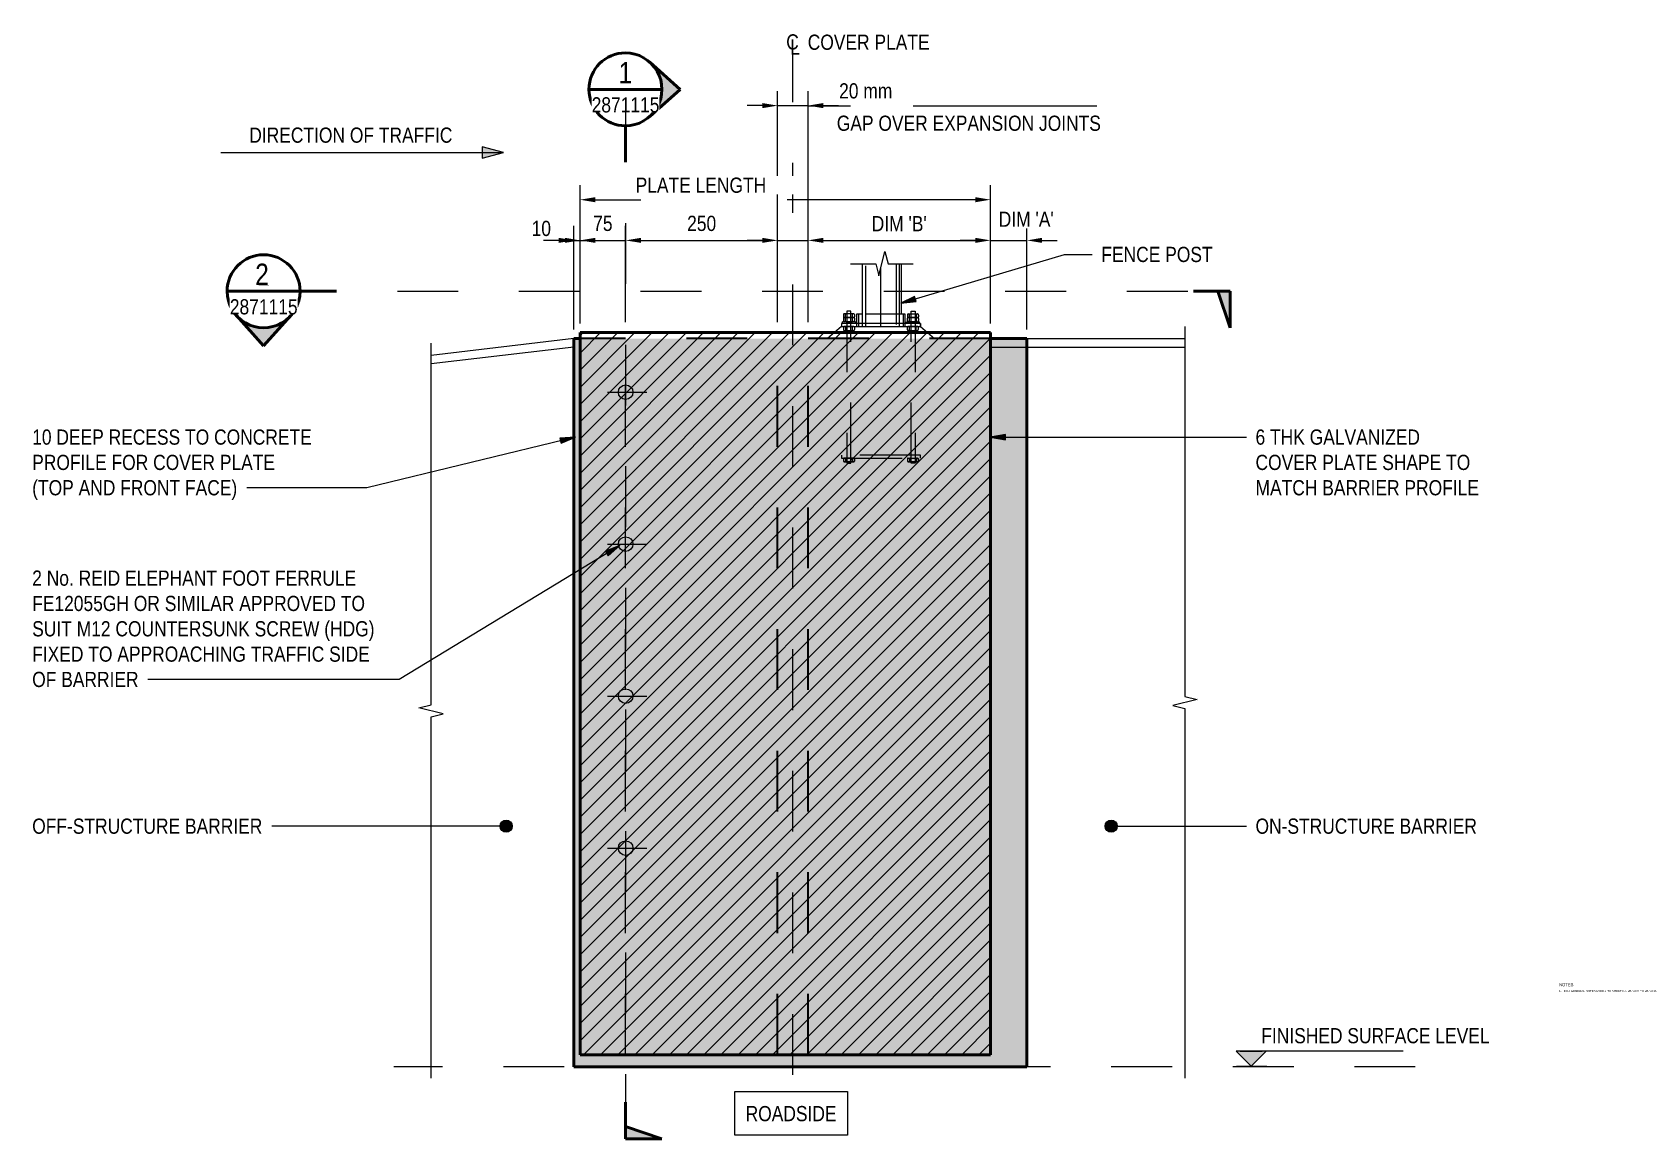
# Model space of a CAD drawing. Header units: metres. Extents: x 1 to 24, y 2 to 1737.
# Drawn here: x 2.883 to 5.531, y 2.415 to 4.235 of the extents above; entities that cross this region are included whole.
import ezdxf

# ---------------------------------------------------------------- set-up
doc = ezdxf.new("R2010")
doc.units = ezdxf.units.M
for name, pattern in [('Dot_Section Line', [0.02, 0, -0.02]), ('JacobsCenter', [0.015, 0.009, -0.0015, 0.003, -0.0015]), ('JacobsDash', [0.0045, 0.003, -0.0015])]:
    doc.linetypes.add(name, pattern=pattern)
doc.layers.get('Defpoints').update_dxf_attribs({"color": 41})
for name, color, linetype, lineweight in [('D-BDGE', 7, 'Continuous', 13), ('D-BDGE-LINE', 7, 'Continuous', 9), ('D-ENHA-ANNO-TEXT', 7, 'Continuous', 9), ('D-ENHA-GEN-LINE', 7, 'Continuous', 9), ('D-ENHA-TEXT', 7, 'Continuous', 9), ('D-ENHA-TEXT-DIMS', 7, 'Continuous', 9)]:
    doc.layers.add(name, color=color, linetype=linetype, lineweight=lineweight)
doc.styles.add('Arial Narrow', font='ARIALN.TTF', dxfattribs={"height": 0.025})
doc.styles.add('Arial Narrow_1', font='ARIALN.TTF', dxfattribs={"height": 0.0025})
doc.styles.add('Arial Narrow_2', font='ARIALN.TTF', dxfattribs={"height": 0.035})
doc.styles.add('Arial Narrow_3', font='ARIALN.TTF', dxfattribs={"height": 0.0035})
doc.styles.add('Arial Narrow_4', font='ARIALN.TTF', dxfattribs={"height": 0.005})
doc.dimstyles.new('Dimension_Standard_O__mm_', dxfattribs={"dimscale": 0.3048, "dimtxt": 0.025586, "dimasz": 0.082021, "dimexe": 0.07874, "dimexo": 0.049213, "dimgap": 0.049213, "dimtad": 1, "dimdec": 0, "dimlfac": 1000, "dimzin": 0, "dimdsep": 46, "dimtxsty": 'Arial Narrow', "dimsah": 1, "dimcen": 0.09, "dimaunit": 1, "dimadec": 4, "dimazin": 0, "dimtfac": 1, "dimtdec": 4, "dimtix": 1, "dimtmove": 2, "dimatfit": 3, "dimfxl": 1, "dimtvp": 1, "dimtfill": 1, "dimtolj": 1, "dimtzin": 0, "dimlwd": 18, "dimlwe": 18, "dimarcsym": 2})
doc.dimstyles.new('Dimension_Standard_O__mm__1', dxfattribs={"dimscale": 0.3048, "dimtxt": 0.025586, "dimasz": 0.082021, "dimexe": 0.07874, "dimexo": 0.049213, "dimgap": 0.049213, "dimtad": 1, "dimdec": 0, "dimlfac": 1000, "dimzin": 0, "dimdsep": 46, "dimtxsty": 'Arial Narrow', "dimsah": 1, "dimcen": 0.09, "dimaunit": 1, "dimadec": 4, "dimazin": 0, "dimtfac": 1, "dimtdec": 4, "dimtix": 1, "dimtmove": 0, "dimatfit": 3, "dimfxl": 1, "dimtvp": 1, "dimtfill": 1, "dimtolj": 1, "dimtzin": 0, "dimlwd": 18, "dimlwe": 18, "dimarcsym": 2})

# ---------------------------------------------------------------- blocks, each defined once
blk = doc.blocks.new('BREAK LINE - INPUT VIEW SCALE_R13 - Std Break-6725330-DRG-2871115 - COVER PLATE ELEVATION - TYPE CP-02')
at = {"layer": 'D-BDGE-LINE'}
for p, q in [((0.5883, 0), (-0.02, 0)), ((0.5933, 0.02), (0.5883, 0)), ((0.6033, -0.02), (0.5933, 0.02)), ((0.6083, 0), (0.6033, -0.02)), ((1.2167, 0), (0.6083, 0))]:
    blk.add_line(p, q, dxfattribs=at)
blk = doc.blocks.new('BREAK LINE - INPUT VIEW SCALE_R13 - Std Break-7160470-DRG-2871115 - COVER PLATE ELEVATION - TYPE CP-02')
at = {"layer": 'D-BDGE-LINE'}
for p, q in [((-0.02, 0), (0.5745, 0)), ((0.5745, 0), (0.5795, -0.02)), ((0.5795, -0.02), (0.5895, 0.02)), ((0.5895, 0.02), (0.5945, 0)), ((0.5945, 0), (1.1891, 0))]:
    blk.add_line(p, q, dxfattribs=at)
blk = doc.blocks.new('BREAK LINE - INPUT VIEW SCALE_R13 - Std Break-7695397-DRG-2871115 - COVER PLATE ELEVATION - TYPE CP-02')
at = {"layer": 'D-BDGE-LINE'}
for p, q in [((-0.02, 0), (0.0217, 0)), ((0.0217, 0), (0.0267, -0.02)), ((0.0267, -0.02), (0.0367, 0.02)), ((0.0367, 0.02), (0.0417, 0)), ((0.0417, 0), (0.0833, 0))]:
    blk.add_line(p, q, dxfattribs=at)
blk = doc.blocks.new('CS_Annot_Centreline Symbol3 - CS_Annot_Centreline Symbol-5905071-DRG-2871115 - COVER PLATE ELEVATION - TYPE CP-02')
at = {"layer": 'D-ENHA-GEN-LINE', "char_height": 0.0025, "attachment_point": 1, "style": 'Arial Narrow_1'}
for s, insert, width in [('C  ', (-0.00109, 0.00476), 0.0044093), ('L', (-0.00041, 0.00392), 0.0019241)]:
    blk.add_mtext(s, dxfattribs=dict(at, insert=insert, width=width))
blk = doc.blocks.new('DIMBLOCK7-DRG-2871115 - COVER PLATE ELEVATION - TYPE CP-02')
at = {"layer": 'D-ENHA-TEXT-DIMS', "color": 0, "lineweight": 18, "transparency": 16777216}
for p, q in [((4.1094, 3.7584), (4.1094, 4.1387)), ((4.1594, 3.7584), (4.1594, 4.1387)), ((4.0844, 4.1147), (4.0594, 4.1147)), ((4.1094, 4.1147), (4.1594, 4.1147)), ((4.1844, 4.1147), (4.2094, 4.1147))]:
    blk.add_line(p, q, dxfattribs=at)
at = {"layer": 'D-ENHA-TEXT-DIMS', "color": 0, "transparency": 16777216}
for points in [[(4.0844, 4.1189), (4.0844, 4.1105), (4.1094, 4.1147)], [(4.1844, 4.1189), (4.1844, 4.1105), (4.1594, 4.1147)]]:
    blk.add_solid(points, dxfattribs=at)
at = {"layer": 'Defpoints', "color": 0, "transparency": 16777216}
for p in [(4.1594, 4.1147), (4.1094, 3.7434), (4.1594, 3.7434)]:
    blk.add_point(p, dxfattribs=at)
at = {"layer": 'D-ENHA-TEXT-DIMS', "color": 0, "lineweight": 18, "transparency": 16777216, "insert": (4.2105, 4.1514), "char_height": 0.025, "width": 0.105267, "attachment_point": 1, "line_spacing_factor": 0.974696, "style": 'Arial Narrow', "bg_fill": 3, "box_fill_scale": 1.1, "bg_fill_color": 256, "bg_fill_true_color": 13158600, "bg_fill_transparency": 0}
blk.add_mtext('\\A1;20 mm\u200e', dxfattribs=at)
blk = doc.blocks.new('DIMBLOCK8-DRG-2871115 - COVER PLATE ELEVATION - TYPE CP-02')
at = {"layer": 'D-ENHA-TEXT-DIMS', "color": 0, "lineweight": 18, "transparency": 16777216}
for p, q in [((3.7494, 3.893), (3.7244, 3.893)), ((3.7744, 3.7464), (3.7744, 3.917)), ((3.7744, 3.893), (3.7844, 3.893)), ((3.7844, 3.7564), (3.7844, 3.917)), ((3.8094, 3.893), (3.8344, 3.893))]:
    blk.add_line(p, q, dxfattribs=at)
at = {"layer": 'D-ENHA-TEXT-DIMS', "color": 0, "transparency": 16777216}
blk.add_solid([(3.8094, 3.8972), (3.8094, 3.8889), (3.7844, 3.893)], dxfattribs=at)
at = {"layer": 'Defpoints', "color": 0, "transparency": 16777216}
for p in [(3.7844, 3.893), (3.7844, 3.7414), (3.7744, 3.7314)]:
    blk.add_point(p, dxfattribs=at)
at = {"layer": 'D-ENHA-TEXT-DIMS', "color": 0, "lineweight": 18, "transparency": 16777216, "insert": (3.7047, 3.9252), "char_height": 0.025, "width": 0.038013, "attachment_point": 1, "line_spacing_factor": 0.974696, "style": 'Arial Narrow', "bg_fill": 3, "box_fill_scale": 1.1, "bg_fill_color": 256, "bg_fill_true_color": 13158600, "bg_fill_transparency": 0}
blk.add_mtext('\\A1;10', dxfattribs=at)
at = {"layer": 'D-ENHA-TEXT-DIMS', "color": 0, "transparency": 16777216}
blk.add_solid([(3.7494, 3.8972), (3.7494, 3.8889), (3.7744, 3.893)], dxfattribs=at)
blk = doc.blocks.new('DIMBLOCK9-DRG-2871115 - COVER PLATE ELEVATION - TYPE CP-02')
at = {"layer": 'D-ENHA-TEXT-DIMS', "color": 0, "lineweight": 18, "transparency": 16777216}
for p, q in [((3.7594, 3.893), (3.7344, 3.893)), ((3.7844, 3.7564), (3.7844, 3.917)), ((3.7844, 3.893), (3.8594, 3.893)), ((3.8594, 3.7583), (3.8594, 3.917)), ((3.8844, 3.893), (3.9094, 3.893))]:
    blk.add_line(p, q, dxfattribs=at)
at = {"layer": 'D-ENHA-TEXT-DIMS', "color": 0, "transparency": 16777216}
for points in [[(3.7594, 3.8972), (3.7594, 3.8889), (3.7844, 3.893)], [(3.8844, 3.8972), (3.8844, 3.8889), (3.8594, 3.893)]]:
    blk.add_solid(points, dxfattribs=at)
at = {"layer": 'Defpoints', "color": 0, "transparency": 16777216}
for p in [(3.8594, 3.893), (3.7844, 3.7414), (3.8594, 3.7433)]:
    blk.add_point(p, dxfattribs=at)
at = {"layer": 'D-ENHA-TEXT-DIMS', "color": 0, "lineweight": 18, "transparency": 16777216, "insert": (3.8219, 3.9208), "char_height": 0.025, "width": 0.038013, "attachment_point": 5, "style": 'Arial Narrow', "bg_fill": 3, "box_fill_scale": 1.1, "bg_fill_color": 256, "bg_fill_true_color": 13158600, "bg_fill_transparency": 0}
blk.add_mtext('\\A1;75', dxfattribs=at)
blk = doc.blocks.new('DIMBLOCK10-DRG-2871115 - COVER PLATE ELEVATION - TYPE CP-02')
at = {"layer": 'D-ENHA-TEXT-DIMS', "color": 0, "lineweight": 18, "transparency": 16777216}
for p, q in [((3.8594, 3.7583), (3.8594, 3.917)), ((3.8844, 3.893), (4.0844, 3.893)), ((4.1094, 3.7584), (4.1094, 3.917))]:
    blk.add_line(p, q, dxfattribs=at)
at = {"layer": 'D-ENHA-TEXT-DIMS', "color": 0, "transparency": 16777216}
for points in [[(3.8844, 3.8972), (3.8844, 3.8889), (3.8594, 3.893)], [(4.0844, 3.8972), (4.0844, 3.8889), (4.1094, 3.893)]]:
    blk.add_solid(points, dxfattribs=at)
at = {"layer": 'Defpoints', "color": 0, "transparency": 16777216}
for p in [(4.1094, 3.893), (3.8594, 3.7433), (4.1094, 3.7434)]:
    blk.add_point(p, dxfattribs=at)
at = {"layer": 'D-ENHA-TEXT-DIMS', "color": 0, "lineweight": 18, "transparency": 16777216, "insert": (3.9844, 3.9208), "char_height": 0.025, "width": 0.05702, "attachment_point": 5, "style": 'Arial Narrow', "bg_fill": 3, "box_fill_scale": 1.1, "bg_fill_color": 256, "bg_fill_true_color": 13158600, "bg_fill_transparency": 0}
blk.add_mtext('\\A1;250', dxfattribs=at)
blk = doc.blocks.new('DIMBLOCK11-DRG-2871115 - COVER PLATE ELEVATION - TYPE CP-02')
at = {"layer": 'D-ENHA-TEXT-DIMS', "color": 0, "lineweight": 18, "transparency": 16777216}
for p, q in [((4.0844, 3.893), (4.0594, 3.893)), ((4.1094, 3.7584), (4.1094, 3.917)), ((4.1094, 3.893), (4.1594, 3.893)), ((4.1594, 3.7584), (4.1594, 3.917)), ((4.1844, 3.893), (4.2094, 3.893))]:
    blk.add_line(p, q, dxfattribs=at)
at = {"layer": 'D-ENHA-TEXT-DIMS', "color": 0, "transparency": 16777216}
for points in [[(4.0844, 3.8972), (4.0844, 3.8889), (4.1094, 3.893)], [(4.1844, 3.8972), (4.1844, 3.8889), (4.1594, 3.893)]]:
    blk.add_solid(points, dxfattribs=at)
at = {"layer": 'Defpoints', "color": 0, "transparency": 16777216}
for p in [(4.1594, 3.893), (4.1094, 3.7434), (4.1594, 3.7434)]:
    blk.add_point(p, dxfattribs=at)
at = {"layer": 'D-ENHA-TEXT-DIMS', "color": 0, "lineweight": 18, "transparency": 16777216, "insert": (4.1344, 3.9229), "char_height": 0.025, "attachment_point": 5, "style": 'Arial Narrow', "bg_fill": 3, "box_fill_scale": 1.1, "bg_fill_color": 256, "bg_fill_true_color": 13158600, "bg_fill_transparency": 0}
blk.add_mtext('\\A1;\u200e', dxfattribs=at)
blk = doc.blocks.new('DIMBLOCK12-DRG-2871115 - COVER PLATE ELEVATION - TYPE CP-02')
at = {"layer": 'D-ENHA-TEXT-DIMS', "color": 0, "lineweight": 18, "transparency": 16777216}
for p, q in [((4.1594, 3.7584), (4.1594, 3.917)), ((4.1844, 3.893), (4.4344, 3.893)), ((4.4594, 3.7564), (4.4594, 3.917))]:
    blk.add_line(p, q, dxfattribs=at)
at = {"layer": 'D-ENHA-TEXT-DIMS', "color": 0, "transparency": 16777216}
for points in [[(4.1844, 3.8972), (4.1844, 3.8889), (4.1594, 3.893)], [(4.4344, 3.8972), (4.4344, 3.8889), (4.4594, 3.893)]]:
    blk.add_solid(points, dxfattribs=at)
at = {"layer": 'Defpoints', "color": 0, "transparency": 16777216}
for p in [(4.4594, 3.893), (4.1594, 3.7434), (4.4594, 3.7414)]:
    blk.add_point(p, dxfattribs=at)
at = {"layer": 'D-ENHA-TEXT-DIMS', "color": 0, "lineweight": 18, "transparency": 16777216, "insert": (4.3094, 3.9205), "char_height": 0.025, "width": 0.109653, "attachment_point": 5, "style": 'Arial Narrow', "bg_fill": 3, "box_fill_scale": 1.1, "bg_fill_color": 256, "bg_fill_true_color": 13158600, "bg_fill_transparency": 0}
blk.add_mtext("\\A1;DIM 'B'", dxfattribs=at)
blk = doc.blocks.new('DIMBLOCK13-DRG-2871115 - COVER PLATE ELEVATION - TYPE CP-02')
at = {"layer": 'D-ENHA-TEXT-DIMS', "color": 0, "lineweight": 18, "transparency": 16777216}
for p, q in [((4.4344, 3.893), (4.4094, 3.893)), ((4.4594, 3.7564), (4.4594, 3.917)), ((4.4594, 3.893), (4.5194, 3.893)), ((4.5194, 3.7464), (4.5194, 3.917)), ((4.5444, 3.893), (4.5694, 3.893))]:
    blk.add_line(p, q, dxfattribs=at)
at = {"layer": 'D-ENHA-TEXT-DIMS', "color": 0, "transparency": 16777216}
for points in [[(4.4344, 3.8972), (4.4344, 3.8889), (4.4594, 3.893)], [(4.5444, 3.8972), (4.5444, 3.8889), (4.5194, 3.893)]]:
    blk.add_solid(points, dxfattribs=at)
at = {"layer": 'Defpoints', "color": 0, "transparency": 16777216}
for p in [(4.5194, 3.893), (4.4594, 3.7414), (4.5194, 3.7314)]:
    blk.add_point(p, dxfattribs=at)
at = {"layer": 'D-ENHA-TEXT-DIMS', "color": 0, "lineweight": 18, "transparency": 16777216, "insert": (4.473, 3.9403), "char_height": 0.025, "width": 0.109653, "attachment_point": 1, "line_spacing_factor": 0.974696, "style": 'Arial Narrow', "bg_fill": 3, "box_fill_scale": 1.1, "bg_fill_color": 256, "bg_fill_true_color": 13158600, "bg_fill_transparency": 0}
blk.add_mtext("\\A1;DIM 'A'", dxfattribs=at)
blk = doc.blocks.new('DIMBLOCK14-DRG-2871115 - COVER PLATE ELEVATION - TYPE CP-02')
at = {"layer": 'D-ENHA-TEXT-DIMS', "color": 0, "lineweight": 18, "transparency": 16777216}
for p, q in [((3.7844, 3.7564), (3.7844, 3.9839)), ((4.4594, 3.7564), (4.4594, 3.9839)), ((3.8094, 3.9599), (3.8846, 3.9599)), ((4.4344, 3.9599), (4.1249, 3.9599))]:
    blk.add_line(p, q, dxfattribs=at)
at = {"layer": 'D-ENHA-TEXT-DIMS', "color": 0, "transparency": 16777216}
for points in [[(3.8094, 3.9641), (3.8094, 3.9557), (3.7844, 3.9599)], [(4.4344, 3.9641), (4.4344, 3.9557), (4.4594, 3.9599)]]:
    blk.add_solid(points, dxfattribs=at)
at = {"layer": 'Defpoints', "color": 0, "transparency": 16777216}
for p in [(4.4594, 3.9599), (3.7844, 3.7414), (4.4594, 3.7414)]:
    blk.add_point(p, dxfattribs=at)
at = {"layer": 'D-ENHA-TEXT-DIMS', "color": 0, "lineweight": 18, "transparency": 16777216, "insert": (3.8758, 3.9963), "char_height": 0.025, "width": 0.257807, "attachment_point": 1, "line_spacing_factor": 0.974696, "style": 'Arial Narrow', "bg_fill": 3, "box_fill_scale": 1.1, "bg_fill_color": 256, "bg_fill_true_color": 13158600, "bg_fill_transparency": 0}
blk.add_mtext('\\A1;PLATE LENGTH', dxfattribs=at)
blk = doc.blocks.new('DIT_Annot_DirectionText_25 - Text Arrow Direction-6231830-DRG-2871115 - COVER PLATE ELEVATION - TYPE CP-02')
at = {"layer": 'D-ENHA-GEN-LINE'}
blk.add_hatch(color=256, dxfattribs=at).paths.add_polyline_path([(0.0215, -0.00094), (0.0215, 0.00094), (0.025, 0)])
for p, q in [((0.025, 0), (0.0215, 0.00094)), ((0.0215, 0.00094), (0.0215, -0.00094)), ((-0.0215, 0), (0.025, 0)), ((0.0215, -0.00094), (0.025, 0))]:
    blk.add_line(p, q, dxfattribs=at)
blk = doc.blocks.new('SYM_ANO_Level - FINISHED LEVEL 2-5691598-DRG-2871115 - COVER PLATE ELEVATION - TYPE CP-02')
at = {"layer": 'D-ENHA-GEN-LINE'}
blk.add_hatch(color=256, dxfattribs=at).paths.add_polyline_path([(0, 0), (0.00247, -0.00247), (-0.00247, -0.00247)])
for p, q in [((0.00241, 0), (-0.00259, 0)), ((-0.025, -0.00247), (0.00241, -0.00247)), ((0, 0), (-0.00247, -0.00247)), ((-0.00247, -0.00247), (0.00247, -0.00247)), ((0.0018, -0.00247), (-0.0018, -0.00247)), ((0.00247, -0.00247), (0, 0))]:
    blk.add_line(p, q, dxfattribs=at)
blk = doc.blocks.new('Drafting View - sectionTail-4870194-DRG-2871115 - COVER PLATE ELEVATION - TYPE CP-02')
at = {"layer": 'D-ENHA-ANNO-TEXT'}
blk.add_hatch(color=256, dxfattribs=at).paths.add_polyline_path([(-0.006, 0.006), (-0.004, 0), (-0.006, 0)])
at = {"layer": 'D-ENHA-ANNO-TEXT', "lineweight": 50}
for p, q in [((-0.006, 0.006), (-0.006, 0)), ((-0.004, 0), (-0.006, 0.006)), ((-0.006, 0), (-0.004, 0)), ((-0.006, 0), (0, 0))]:
    blk.add_line(p, q, dxfattribs=at)
blk = doc.blocks.new('Drafting View - SectionHead-4898858-DRG-2871115 - COVER PLATE ELEVATION - TYPE CP-02')
at = {"layer": 'D-ENHA-ANNO-TEXT'}
h = blk.add_hatch(color=256, dxfattribs=at)
edge = h.paths.add_edge_path()
edge.add_line((-0.002, 0.009), (0.00247, 0.004))
edge.add_arc((-0.002, 0), 0.006, 41.8277, 138.1723)
edge.add_line((-0.00647, 0.004), (-0.002, 0.009))
at = {"layer": 'D-ENHA-ANNO-TEXT', "lineweight": 50}
for p, q in [((-0.002, 0.009), (-0.00647, 0.004)), ((0.00247, 0.004), (-0.002, 0.009)), ((0.004, 0), (0.01, 0))]:
    blk.add_line(p, q, dxfattribs=at)
for start, end in [(360, 180), (180, 360)]:
    blk.add_arc((-0.002, 0), 0.006, start, end, dxfattribs=at)

msp = doc.modelspace()

# ---------------------------------------------------------------- hatches: boundary and pattern name
at = {"layer": 'D-BDGE-LINE', "true_color": 0xc0c0c0}
h = msp.add_hatch(dxfattribs=at)
h.set_pattern_fill('FP_1', color=9, style=0, pattern_type=2)
h.set_pattern_definition([(45, (1.66053, 0), (-0.014142136, 0.014142136), [])])
h.paths.add_polyline_path([(4.4593604, 2.5535882), (4.4593604, 3.7413679), (3.7843604, 3.7413679), (3.7843604, 2.5535882)])
at = {"layer": 'D-BDGE-LINE', "true_color": 0xffffff}
msp.add_hatch(color=7, dxfattribs=at).paths.add_polyline_path([(4.5193604, 2.5335882), (4.5193604, 3.7313679), (3.7743604, 3.7313679), (3.7743604, 2.5335882), (4.4593604, 2.5335882)])
at = {"layer": 'D-ENHA-TEXT'}
for points in [[(4.3119534, 3.7895925), (4.337171, 3.7925091), (4.3346526, 3.8009581)], [(3.7766505, 3.5694697), (3.7513167, 3.5678477), (3.7533993, 3.5592808)], [(4.4591193, 3.5694697), (4.4841193, 3.5650616), (4.4841193, 3.5738779)], [(3.8497272, 3.3910835), (3.8260689, 3.3818793), (3.8306437, 3.3743428)]]:
    msp.add_hatch(color=256, dxfattribs=at).paths.add_polyline_path(points)
h = msp.add_hatch(color=256, dxfattribs=at)
edge = h.paths.add_edge_path()
edge.add_arc((3.6629295, 2.9294697), 0.01, 0, 360)
h = msp.add_hatch(color=256, dxfattribs=at)
edge = h.paths.add_edge_path()
edge.add_arc((4.6580077, 2.9294697), 0.01, 0, 360)

# ---------------------------------------------------------------- linework, layer by layer
at = {"layer": 'D-BDGE', "linetype": 'JacobsCenter', "lineweight": 9}
for p, q in [((4.1343604, 2.5204533), (4.1343604, 4.2354533)), ((3.8593604, 2.5535882), (3.8593604, 3.7433416)), ((3.8293604, 3.6433416), (3.8943604, 3.6433416)), ((3.8293604, 3.3933416), (3.8943604, 3.3933416)), ((3.8293604, 3.1433416), (3.8943604, 3.1433416)), ((3.8293604, 2.8933416), (3.8943604, 2.8933416))]:
    msp.add_line(p, q, dxfattribs=at)
at = {"layer": 'D-BDGE', "lineweight": 9}
for p, q in [((4.1593604, 4.1144929), (4.2292104, 4.1144929)), ((4.3325599, 4.1144929), (4.6343604, 4.1144929)), ((4.2492104, 3.7513679), (4.2492104, 3.8544929)), ((4.3095104, 3.8544929), (4.3095104, 3.7513679)), ((4.3125599, 3.8544929), (4.3125599, 3.7718032)), ((4.3193604, 3.7713679), (4.3093604, 3.7713679)), ((4.3125599, 3.7718032), (4.3095104, 3.7718032)), ((4.3156874, 3.7713679), (4.3156874, 3.7513679)), ((4.3193604, 3.7513679), (4.3193604, 3.7713679)), ((4.322682, 3.7647033), (4.322682, 3.7610922)), ((4.3228682, 3.7710293), (4.3228682, 3.7670421)), ((4.3239046, 3.7720657), (4.3395574, 3.7720657)), ((4.3240001, 3.7660214), (4.3395574, 3.7660214)), ((4.3401738, 3.7660214), (4.3240001, 3.7660214)), ((4.3262946, 3.7589771), (4.3262946, 3.7710657)), ((4.3272946, 3.7720657), (4.3353369, 3.7720657)), ((4.3272946, 3.7660214), (4.3353369, 3.7660214)), ((4.3272946, 3.7660214), (4.3353369, 3.7660214)), ((4.3287824, 3.7763679), (4.3353369, 3.7763679)), ((4.3378247, 3.7589771), (4.3378247, 3.7710657)), ((4.341098, 3.7701557), (4.341098, 3.7670214)), ((4.341098, 3.7647787), (4.341098, 3.7610922)), ((4.3156874, 3.7513679), (4.3193604, 3.7513679)), ((4.3211032, 3.7589771), (4.3389237, 3.7589771)), ((4.3211032, 3.7563679), (4.3211032, 3.7589771)), ((4.3364814, 3.7589771), (4.3262946, 3.7589771)), ((4.3262946, 3.7589771), (4.3426221, 3.7589771)), ((4.3426221, 3.7563679), (4.3426221, 3.7589771)), ((4.3443604, 3.7513679), (4.3443604, 3.7563679)), ((4.3443604, 3.7563679), (4.3443604, 3.7513679)), ((4.2143604, 3.5399269), (4.2143604, 3.5349269)), ((4.2176228, 3.533017), (4.2176228, 3.5298826)), ((4.2185471, 3.5288826), (4.2347207, 3.5288826)), ((4.2348162, 3.5349269), (4.2191634, 3.5349269)), ((4.2347207, 3.5288826), (4.2191634, 3.5288826)), ((4.2208962, 3.5339269), (4.2208962, 3.529867)), ((4.2314262, 3.5349269), (4.223384, 3.5349269)), ((4.2314262, 3.5288826), (4.223384, 3.5288826)), ((4.2314262, 3.5288826), (4.223384, 3.5288826)), ((4.2314262, 3.528867), (4.223384, 3.528867)), ((4.223384, 3.5263679), (4.2299384, 3.5263679)), ((4.2324262, 3.5339269), (4.2324262, 3.529867)), ((4.2358526, 3.5338905), (4.2358526, 3.5299034)), ((4.3228682, 3.5338905), (4.3228682, 3.5299034)), ((4.3239046, 3.5349269), (4.3395574, 3.5349269)), ((4.3240001, 3.5288826), (4.3395574, 3.5288826)), ((4.3401738, 3.5288826), (4.3240001, 3.5288826)), ((4.3262946, 3.5339269), (4.3262946, 3.529867)), ((4.3272946, 3.5349269), (4.3353369, 3.5349269)), ((4.3272946, 3.5288826), (4.3353369, 3.5288826)), ((4.3272946, 3.5288826), (4.3353369, 3.5288826)), ((4.3272946, 3.528867), (4.3353369, 3.528867)), ((4.3353369, 3.5263679), (4.3287824, 3.5263679)), ((4.3378247, 3.5339269), (4.3378247, 3.529867)), ((4.341098, 3.533017), (4.341098, 3.5298826)), ((4.3443604, 3.5349269), (4.3443604, 3.5399269))]:
    msp.add_line(p, q, dxfattribs=at)
at = {"layer": 'D-BDGE', "linetype": 'JacobsDash', "lineweight": 9}
for p, q in [((4.2542104, 3.7513679), (4.2542104, 3.8544929)), ((4.3045104, 3.8544929), (4.3045104, 3.7513679)), ((4.223384, 3.7763679), (4.223384, 3.5263679)), ((4.2299384, 3.5263679), (4.2299384, 3.7763679)), ((4.3287824, 3.5263679), (4.3287824, 3.7763679)), ((4.3353369, 3.7763679), (4.3353369, 3.5263679)), ((4.3443604, 3.5399269), (4.2143604, 3.5399269)), ((4.2143604, 3.5349269), (4.3443604, 3.5349269))]:
    msp.add_line(p, q, dxfattribs=at)
at = {"layer": 'D-BDGE', "color": 7, "lineweight": 9, "true_color": 0xffffff}
msp.add_line((4.2793604, 3.7513679), (4.2793604, 3.8483941), dxfattribs=at)
at = {"layer": 'D-BDGE'}
for p, q in [((4.2176228, 3.7701557), (4.2176228, 3.7670214)), ((4.2176228, 3.7670214), (4.2176228, 3.7610922)), ((4.2185471, 3.7660214), (4.2349955, 3.7660214)), ((4.2348162, 3.7720657), (4.2191634, 3.7720657)), ((4.2348162, 3.7660214), (4.2191634, 3.7660214)), ((4.2208962, 3.7589771), (4.2208962, 3.7710657)), ((4.2299384, 3.7763679), (4.223384, 3.7763679)), ((4.2314262, 3.7720657), (4.223384, 3.7720657)), ((4.2314262, 3.7660214), (4.223384, 3.7660214)), ((4.2314262, 3.7660214), (4.223384, 3.7660214)), ((4.2324262, 3.7589771), (4.2324262, 3.7710657)), ((4.2358526, 3.7710293), (4.2358526, 3.7670421)), ((4.2360388, 3.7647879), (4.2360388, 3.7610922)), ((4.2393113, 3.7713679), (4.2393113, 3.7513679)), ((4.2492104, 3.7713679), (4.2393113, 3.7713679)), ((4.2429843, 3.7513679), (4.2429843, 3.7713679)), ((4.3093604, 3.7713679), (4.2542104, 3.7713679)), ((4.2143604, 3.7513679), (4.1913531, 3.7313679)), ((4.3443604, 3.7563679), (4.2143604, 3.7563679)), ((4.2143604, 3.7563679), (4.2143604, 3.7513679)), ((4.2143604, 3.7513679), (4.3443604, 3.7513679)), ((4.2324262, 3.7589771), (4.2160987, 3.7589771)), ((4.2160987, 3.7563679), (4.2160987, 3.7589771)), ((4.2176913, 3.7492279), (4.2176913, 3.7462407)), ((4.2185471, 3.7513679), (4.2348162, 3.7513679)), ((4.2348162, 3.7513679), (4.2191634, 3.7513679)), ((4.2376177, 3.7589771), (4.2197972, 3.7589771)), ((4.2336625, 3.7443236), (4.2197972, 3.7443236)), ((4.2208962, 3.7503679), (4.2208962, 3.7453236)), ((4.2218962, 3.7443236), (4.2314262, 3.7443236)), ((4.2222394, 3.7589771), (4.2324262, 3.7589771)), ((4.2314262, 3.7513679), (4.223384, 3.7513679)), ((4.2314262, 3.7513679), (4.223384, 3.7513679)), ((4.2314262, 3.7443236), (4.223384, 3.7443236)), ((4.2314262, 3.7443236), (4.223384, 3.7443236)), ((4.2324262, 3.744945), (4.2324262, 3.7503679)), ((4.2357777, 3.7507185), (4.2357777, 3.7464388)), ((4.2376177, 3.7563679), (4.2376177, 3.7589771)), ((4.2393113, 3.7513679), (4.2429843, 3.7513679)), ((4.3226913, 3.7492279), (4.3226913, 3.7462407)), ((4.3235471, 3.7513679), (4.3398162, 3.7513679)), ((4.3398162, 3.7513679), (4.3241634, 3.7513679)), ((4.3386625, 3.7443236), (4.3247972, 3.7443236)), ((4.3258962, 3.7503679), (4.3258962, 3.7453236)), ((4.3268962, 3.7443236), (4.3364262, 3.7443236)), ((4.3364262, 3.7513679), (4.328384, 3.7513679)), ((4.3364262, 3.7513679), (4.328384, 3.7513679)), ((4.3364262, 3.7443236), (4.328384, 3.7443236)), ((4.3364262, 3.7443236), (4.328384, 3.7443236)), ((4.3374262, 3.744945), (4.3374262, 3.7503679)), ((4.3407777, 3.7507185), (4.3407777, 3.7464388)), ((4.3443604, 3.7513679), (4.3673678, 3.7313679))]:
    msp.add_line(p, q, dxfattribs=at)
at = {"layer": 'D-BDGE', "lineweight": 50}
for p, q in [((4.4593604, 3.7413679), (3.7843604, 3.7413679)), ((3.7843604, 3.7413679), (3.7843604, 2.5535882)), ((4.4593604, 2.5535882), (4.4593604, 3.7413679)), ((3.7743604, 3.7313679), (3.7743604, 2.5335882)), ((3.7743604, 3.7313679), (3.7843604, 3.7313679)), ((4.5193604, 3.7313679), (4.4593604, 3.7313679)), ((4.5193604, 2.5335882), (4.5193604, 3.7313679)), ((3.7843604, 2.5535882), (4.4593604, 2.5535882)), ((3.7743604, 2.5335882), (4.5193604, 2.5335882))]:
    msp.add_line(p, q, dxfattribs=at)
at = {"layer": 'D-BDGE', "linetype": 'JacobsDash', "lineweight": 35}
for p, q in [((4.1093604, 2.5535882), (4.1093604, 3.7433679)), ((4.1593604, 2.5535882), (4.1593604, 3.7433679)), ((4.4593604, 3.7313679), (3.7743604, 3.7313679))]:
    msp.add_line(p, q, dxfattribs=at)
at = {"layer": 'D-BDGE', "lineweight": 18}
for p, q in [((3.7743604, 3.7313679), (3.5393604, 3.7037778)), ((3.7743604, 3.7173763), (3.5393604, 3.6897862)), ((4.4593604, 3.7313679), (4.7793604, 3.7313679)), ((4.4593604, 3.7174718), (4.7793604, 3.7174718))]:
    msp.add_line(p, q, dxfattribs=at)
at = {"layer": 'D-BDGE', "color": 8, "linetype": 'JacobsDash', "lineweight": 18, "true_color": 0x808080}
msp.add_line((5.1582214, 2.5335882), (3.4779124, 2.5335882), dxfattribs=at)
at = {"layer": 'D-BDGE', "lineweight": 9}
for centre in [(3.8593604, 3.6433416), (3.8593604, 3.3933416), (3.8593604, 3.1433416), (3.8593604, 2.8933416)]:
    msp.add_circle(centre, 0.012, dxfattribs=at)
at = {"layer": 'D-BDGE'}
for centre, radius, start, end in [((4.2191634, 3.7704893), 0.0015763, 90, 192.219368), ((4.2191634, 3.764445), 0.0015763, 90, 192.219368), ((4.2186606, 3.7670515), 0.0010364, 180, 263.7106054), ((4.2197972, 3.7610922), 0.0021151, 180, 270), ((4.2218962, 3.7710657), 0.001, 90, 180), ((4.2218962, 3.7650214), 0.001, 90, 180), ((4.2218962, 3.7650214), 0.001, 90, 180), ((4.2314262, 3.7710657), 0.001, 0, 90), ((4.2314262, 3.7650214), 0.001, 0, 90), ((4.2314262, 3.7650214), 0.001, 0, 90), ((4.2339237, 3.7610922), 0.0021151, 270, 0), ((4.2348162, 3.7710293), 0.0010364, 0, 90), ((4.2348162, 3.764985), 0.0010364, 0, 90), ((4.2348162, 3.7670421), 0.0010364, 279.9611184, 0), ((4.2191634, 3.7497916), 0.0015763, 90, 200.952296), ((4.2197972, 3.7464388), 0.0021151, 185.3723012, 270), ((4.2218962, 3.7503679), 0.001, 90, 180), ((4.2218962, 3.7503679), 0.001, 90, 180), ((4.2218962, 3.7453236), 0.001, 180, 270), ((4.2218962, 3.7453236), 0.001, 180, 270), ((4.2314262, 3.7503679), 0.001, 0, 90), ((4.2314262, 3.7503679), 0.001, 0, 90), ((4.2314262, 3.7453236), 0.001, 270, 0), ((4.2314262, 3.7453236), 0.001, 270, 0), ((4.2336625, 3.7464388), 0.0021151, 270, 0), ((4.2348162, 3.7503315), 0.0010364, 0, 90), ((4.3241634, 3.7497916), 0.0015763, 90, 200.952296), ((4.3247972, 3.7464388), 0.0021151, 185.3723012, 270), ((4.3268962, 3.7503679), 0.001, 90, 180), ((4.3268962, 3.7503679), 0.001, 90, 180), ((4.3268962, 3.7453236), 0.001, 180, 270), ((4.3268962, 3.7453236), 0.001, 180, 270), ((4.3364262, 3.7503679), 0.001, 0, 90), ((4.3364262, 3.7503679), 0.001, 0, 90), ((4.3364262, 3.7453236), 0.001, 270, 0), ((4.3364262, 3.7453236), 0.001, 270, 0), ((4.3386625, 3.7464388), 0.0021151, 270, 0), ((4.3398162, 3.7503315), 0.0010364, 0, 90)]:
    msp.add_arc(centre, radius, start, end, dxfattribs=at)
at = {"layer": 'D-BDGE', "lineweight": 9}
for centre, radius, start, end in [((4.3240001, 3.7647033), 0.0013181, 90, 180), ((4.3247972, 3.7610922), 0.0021151, 180, 270), ((4.3239046, 3.7710293), 0.0010364, 90, 180), ((4.3239046, 3.7670421), 0.0010364, 180, 265.3671336), ((4.3272946, 3.7710657), 0.001, 90, 180), ((4.3272946, 3.7650214), 0.001, 90, 180), ((4.3272946, 3.7650214), 0.001, 90, 180), ((4.3368247, 3.7710657), 0.001, 0, 90), ((4.3368247, 3.7650214), 0.001, 0, 90), ((4.3368247, 3.7650214), 0.001, 0, 90), ((4.3389237, 3.7610922), 0.0021151, 270, 360), ((4.3395574, 3.7704893), 0.0015763, 347.7806321, 90), ((4.3395574, 3.764445), 0.0015763, 347.7806321, 90), ((4.3400602, 3.7670515), 0.0010364, 276.2893946, 360), ((4.2191634, 3.5333506), 0.0015763, 90, 192.2193679), ((4.2186606, 3.5299128), 0.0010364, 180, 263.7106054), ((4.2218962, 3.5339269), 0.001, 90, 180), ((4.2218962, 3.529867), 0.001, 180, 280.1412558), ((4.2314262, 3.5339269), 0.001, 0, 90), ((4.2314262, 3.529867), 0.001, 270, 0), ((4.2348162, 3.5338905), 0.0010364, 360, 90), ((4.2348162, 3.5299034), 0.0010364, 274.6328664, 360), ((4.3239046, 3.5338905), 0.0010364, 90, 180), ((4.3239046, 3.5299034), 0.0010364, 180, 265.3671336), ((4.3272946, 3.5339269), 0.001, 90, 180), ((4.3272946, 3.529867), 0.001, 180, 270), ((4.3368247, 3.5339269), 0.001, 0, 90), ((4.3368247, 3.529867), 0.001, 270, 0), ((4.3395574, 3.5333506), 0.0015763, 347.7806321, 90), ((4.3400602, 3.5299128), 0.0010364, 276.2893946, 360)]:
    msp.add_arc(centre, radius, start, end, dxfattribs=at)
at = {"layer": 'D-ENHA-ANNO-TEXT', "lineweight": 50}
for p, q in [((3.7990094, 4.1414581), (3.9190094, 4.1414581)), ((3.2038693, 3.8092896), (3.3238693, 3.8092896))]:
    msp.add_line(p, q, dxfattribs=at)
at = {"layer": 'D-ENHA-TEXT'}
for p, q in [((3.7766505, 3.5694697), (3.4338116, 3.486126)), ((3.7766505, 3.5694697), (3.7513167, 3.5678477)), ((3.7513167, 3.5678477), (3.7533993, 3.5592808)), ((3.7533993, 3.5592808), (3.7766505, 3.5694697)), ((4.4841193, 3.5738779), (4.4591193, 3.5694697)), ((4.4591193, 3.5694697), (4.4841193, 3.5650616)), ((4.4591193, 3.5694697), (4.8804004, 3.5694697)), ((4.4841193, 3.5650616), (4.4841193, 3.5738779)), ((3.4338116, 3.486126), (3.2362464, 3.486126)), ((3.8497272, 3.3910835), (3.4868281, 3.1707992)), ((3.8497272, 3.3910835), (3.8260689, 3.3818793)), ((3.8306437, 3.3743428), (3.8497272, 3.3910835)), ((3.8260689, 3.3818793), (3.8306437, 3.3743428)), ((3.4868281, 3.1707992), (3.0735277, 3.1707992)), ((3.3287433, 2.9294697), (3.2772568, 2.9294697)), ((3.6629295, 2.9294697), (3.3287433, 2.9294697)), ((4.6580077, 2.9294697), (4.8804004, 2.9294697))]:
    msp.add_line(p, q, dxfattribs=at)
at = {"layer": 'D-ENHA-TEXT', "lineweight": 18, "flags": 128}
msp.add_lwpolyline([(4.039064, 2.4928666), (4.2244078, 2.4928666), (4.2244078, 2.4211666), (4.039064, 2.4211666)], close=True, dxfattribs=at)
at = {"layer": 'D-ENHA-TEXT'}
for centre in [(3.6629295, 2.9294697), (4.6580077, 2.9294697)]:
    msp.add_circle(centre, 0.01, dxfattribs=at)

# ---------------------------------------------------------------- block references
at = {"layer": 'D-BDGE-LINE'}
msp.add_blockref('BREAK LINE - INPUT VIEW SCALE_R13 - Std Break-7695397-DRG-2871115 - COVER PLATE ELEVATION - TYPE CP-02', (4.2492104, 3.8544929), dxfattribs=at)
for name, p, rotation in [('BREAK LINE - INPUT VIEW SCALE_R13 - Std Break-6725330-DRG-2871115 - COVER PLATE ELEVATION - TYPE CP-02', (4.7793604, 2.5346898), 89.99999999999993), ('BREAK LINE - INPUT VIEW SCALE_R13 - Std Break-7160470-DRG-2871115 - COVER PLATE ELEVATION - TYPE CP-02', (3.5393604, 2.5346898), 89.99999999999986)]:
    msp.add_blockref(name, p, dxfattribs=dict(at, rotation=rotation))
at = {"layer": 'D-ENHA-ANNO-TEXT', "lineweight": 50, "xscale": 9.999999999999996, "yscale": 9.999999999999996, "zscale": 9.999999999999996}
for name, p, rotation in [('Drafting View - SectionHead-4898858-DRG-2871115 - COVER PLATE ELEVATION - TYPE CP-02', (3.8590094, 4.1214581), 269.9999999999995), ('Drafting View - sectionTail-4870194-DRG-2871115 - COVER PLATE ELEVATION - TYPE CP-02', (4.7934863, 3.8092896), 180)]:
    msp.add_blockref(name, p, dxfattribs=dict(at, rotation=rotation))
at = {"layer": 'D-ENHA-ANNO-TEXT', "lineweight": 50, "extrusion": (0, 0, -1), "xscale": 9.999999999999996, "yscale": 9.999999999999996, "zscale": 9.999999999999996}
for name, p, rotation in [('Drafting View - SectionHead-4898858-DRG-2871115 - COVER PLATE ELEVATION - TYPE CP-02', (-3.2838693, 3.8092896), 180), ('Drafting View - sectionTail-4870194-DRG-2871115 - COVER PLATE ELEVATION - TYPE CP-02', (-3.8590094, 2.4751937), 90.00000000000064)]:
    msp.add_blockref(name, p, dxfattribs=dict(at, rotation=rotation))
at = {"layer": 'D-ENHA-GEN-LINE', "xscale": 10, "yscale": 10, "zscale": 10}
for name, p in [('CS_Annot_Centreline Symbol3 - CS_Annot_Centreline Symbol-5905071-DRG-2871115 - COVER PLATE ELEVATION - TYPE CP-02', (4.1343604, 4.1843859)), ('DIT_Annot_DirectionText_25 - Text Arrow Direction-6231830-DRG-2871115 - COVER PLATE ELEVATION - TYPE CP-02', (3.408577, 4.0376832))]:
    msp.add_blockref(name, p, dxfattribs=at)
at = {"layer": 'D-ENHA-GEN-LINE', "xscale": 10, "yscale": 10, "zscale": 10, "rotation": 180}
msp.add_blockref('SYM_ANO_Level - FINISHED LEVEL 2-5691598-DRG-2871115 - COVER PLATE ELEVATION - TYPE CP-02', (4.8883214, 2.5346898), dxfattribs=at)

# ---------------------------------------------------------------- texts
at = {"layer": 'D-ENHA-GEN-LINE', "insert": (4.1588622, 4.2314501), "char_height": 0.025, "attachment_point": 1, "style": 'Arial Narrow', "bg_fill": 3, "box_fill_scale": 1, "bg_fill_color": 256, "bg_fill_true_color": 13158600, "bg_fill_transparency": 0}
msp.add_mtext('COVER PLATE', dxfattribs=at)
at = {"layer": 'D-ENHA-TEXT', "attachment_point": 1, "bg_fill": 3, "box_fill_scale": 1, "bg_fill_color": 256, "bg_fill_true_color": 13158600, "bg_fill_transparency": 0}
for s, insert, char_height, style in [('FENCE POST', (4.6418611, 3.8823956), 0.025, 'Arial Narrow'), ('10 DEEP RECESS TO CONCRETE ', (2.8832412, 3.5819697), 0.025, 'Arial Narrow'), ('6 THK GALVANIZED ', (4.8954004, 3.5819697), 0.025, 'Arial Narrow'), ('PROFILE FOR COVER PLATE ', (2.8832412, 3.5402979), 0.025, 'Arial Narrow'), ('COVER PLATE SHAPE TO ', (4.8954004, 3.5402979), 0.025, 'Arial Narrow'), ('(TOP AND FRONT FACE)', (2.8832412, 3.498626), 0.025, 'Arial Narrow'), ('MATCH BARRIER PROFILE', (4.8954004, 3.498626), 0.025, 'Arial Narrow'), ('2 No. REID ELEPHANT FOOT FERRULE ', (2.8832412, 3.3499867), 0.025, 'Arial Narrow'), ('FE12055GH OR SIMILAR APPROVED TO ', (2.8832412, 3.3083148), 0.025, 'Arial Narrow'), ('SUIT M12 COUNTERSUNK SCREW (HDG)', (2.8832412, 3.266643), 0.025, 'Arial Narrow'), ('OF BARRIER', (2.8832412, 3.1832992), 0.025, 'Arial Narrow'), ('OFF-STRUCTURE BARRIER', (2.8832412, 2.9419697), 0.025, 'Arial Narrow'), ('ON-STRUCTURE BARRIER', (4.8954004, 2.9419697), 0.025, 'Arial Narrow'), ('1.', (5.3946616, 2.6600804), 0.0035, 'Arial Narrow_3')]:
    msp.add_mtext(s, dxfattribs=dict(at, insert=insert, char_height=char_height, style=style))

# ---------------------------------------------------------------- next in the draw order: texts
at = {"layer": 'D-ENHA-ANNO-TEXT', "insert": (3.8477552, 4.1864276), "char_height": 0.035, "attachment_point": 1, "style": 'Arial Narrow_2', "bg_fill": 3, "box_fill_scale": 1, "bg_fill_color": 256, "bg_fill_transparency": 0}
msp.add_mtext('1', dxfattribs=at)
at = {"layer": 'D-ENHA-GEN-LINE', "insert": (3.2403164, 4.0786204), "char_height": 0.025, "attachment_point": 1, "style": 'Arial Narrow', "bg_fill": 3, "box_fill_scale": 1, "bg_fill_color": 256, "bg_fill_true_color": 13158600, "bg_fill_transparency": 0}
msp.add_mtext('DIRECTION OF TRAFFIC', dxfattribs=at)
at = {"layer": 'D-ENHA-GEN-LINE', "lineweight": 13, "insert": (4.9048916, 2.5973032), "char_height": 0.025, "attachment_point": 1, "style": 'Arial Narrow', "bg_fill": 3, "box_fill_scale": 1, "bg_fill_color": 256, "bg_fill_true_color": 13158600, "bg_fill_transparency": 0}
msp.add_mtext('FINISHED SURFACE LEVEL', dxfattribs=at)
at = {"layer": 'D-ENHA-TEXT', "attachment_point": 1, "bg_fill": 3, "box_fill_scale": 1, "bg_fill_color": 256, "bg_fill_true_color": 13158600, "bg_fill_transparency": 0}
for s, insert, char_height, style in [('FIXED TO APPROACHING TRAFFIC SIDE ', (2.8832412, 3.2249711), 0.025, 'Arial Narrow'), ('FOR GENERAL NOTES REFER TO SHEET No. 2871005 TO 2871008.', (5.4026652, 2.6600804), 0.0035, 'Arial Narrow_3')]:
    msp.add_mtext(s, dxfattribs=dict(at, insert=insert, char_height=char_height, style=style))
at = {"layer": 'D-ENHA-TEXT', "lineweight": 18, "insert": (4.0567098, 2.4691322), "char_height": 0.025, "attachment_point": 1, "style": 'Arial Narrow', "bg_fill": 3, "box_fill_scale": 1, "bg_fill_color": 256, "bg_fill_true_color": 13158600, "bg_fill_transparency": 0}
msp.add_mtext('ROADSIDE', dxfattribs=at)

# ---------------------------------------------------------------- next in the draw order: dimensions: what is measured, and where the dimension line sits
at = {"layer": 'D-ENHA-TEXT-DIMS', "lineweight": 18}
dim = msp.add_linear_dim(base=(4.1593604, 4.1147006), p1=(4.1093604, 3.7433679), p2=(4.1593604, 3.7433679), text='20 mm\u200e', dimstyle='Dimension_Standard_O__mm_', override={"dimpost": '<>', "dimfxl": 0.05}, dxfattribs=at)
dim.commit()
dim.dimension.update_dxf_attribs({"geometry": 'DIMBLOCK7-DRG-2871115 - COVER PLATE ELEVATION - TYPE CP-02', "text_midpoint": (4.2631614, 4.1346878), "dimtype": 160})
dim = msp.add_linear_dim(base=(3.7843604, 3.8930389), p1=(3.7743604, 3.7313679), p2=(3.7843604, 3.7413679), dimstyle='Dimension_Standard_O__mm_', override={"dimpost": '<>', "dimfxl": 0.014142}, dxfattribs=at)
dim.commit()
dim.dimension.update_dxf_attribs({"geometry": 'DIMBLOCK8-DRG-2871115 - COVER PLATE ELEVATION - TYPE CP-02', "text_midpoint": (3.7236677, 3.9085113), "dimtype": 160})

# ---------------------------------------------------------------- next in the draw order: texts
at = {"layer": 'D-ENHA-TEXT', "attachment_point": 1, "bg_fill": 3, "box_fill_scale": 1, "bg_fill_color": 256, "bg_fill_true_color": 13158600, "bg_fill_transparency": 0}
for s, insert, char_height, style in [('GAP OVER EXPANSION JOINTS', (4.2066587, 4.0981991), 0.025, 'Arial Narrow'), ('NOTES', (5.3946616, 2.6712041), 0.005, 'Arial Narrow_4')]:
    msp.add_mtext(s, dxfattribs=dict(at, insert=insert, char_height=char_height, style=style))

# ---------------------------------------------------------------- next in the draw order: dimensions: what is measured, and where the dimension line sits
at = {"layer": 'D-ENHA-TEXT-DIMS', "lineweight": 18}
dim = msp.add_linear_dim(base=(3.8593604, 3.8930389), p1=(3.7843604, 3.7413679), p2=(3.8593604, 3.7433416), dimstyle='Dimension_Standard_O__mm__1', override={"dimpost": '<>', "dimfxl": 0.075026}, dxfattribs=at)
dim.commit()
dim.dimension.update_dxf_attribs({"geometry": 'DIMBLOCK9-DRG-2871115 - COVER PLATE ELEVATION - TYPE CP-02', "text_midpoint": (3.8218604, 3.9207521)})

# ---------------------------------------------------------------- next in the draw order: dimensions: what is measured, and where the dimension line sits
dim = msp.add_linear_dim(base=(4.1093604, 3.8930389), p1=(3.8593604, 3.7433416), p2=(4.1093604, 3.7433679), dimstyle='Dimension_Standard_O__mm__1', override={"dimpost": '<>', "dimfxl": 0.25}, dxfattribs=at)
dim.commit()
dim.dimension.update_dxf_attribs({"geometry": 'DIMBLOCK10-DRG-2871115 - COVER PLATE ELEVATION - TYPE CP-02', "text_midpoint": (3.9843604, 3.9208032)})

# ---------------------------------------------------------------- next in the draw order: dimensions: what is measured, and where the dimension line sits
dim = msp.add_linear_dim(base=(4.1593604, 3.8930389), p1=(4.1093604, 3.7433679), p2=(4.1593604, 3.7433679), text='\u200e', dimstyle='Dimension_Standard_O__mm__1', override={"dimpost": '<>', "dimfxl": 0.05}, dxfattribs=at)
dim.commit()
dim.dimension.update_dxf_attribs({"geometry": 'DIMBLOCK11-DRG-2871115 - COVER PLATE ELEVATION - TYPE CP-02', "text_midpoint": (4.1343604, 3.9228837)})

# ---------------------------------------------------------------- next in the draw order: dimensions: what is measured, and where the dimension line sits
dim = msp.add_linear_dim(base=(4.4593604, 3.8930389), p1=(4.1593604, 3.7433679), p2=(4.4593604, 3.7413679), text="DIM 'B'", dimstyle='Dimension_Standard_O__mm__1', override={"dimpost": '<>', "dimfxl": 0.300007}, dxfattribs=at)
dim.commit()
dim.dimension.update_dxf_attribs({"geometry": 'DIMBLOCK12-DRG-2871115 - COVER PLATE ELEVATION - TYPE CP-02', "text_midpoint": (4.3093604, 3.9205474)})

# ---------------------------------------------------------------- next in the draw order: dimensions: what is measured, and where the dimension line sits
dim = msp.add_linear_dim(base=(4.5193604, 3.8930389), p1=(4.4593604, 3.7413679), p2=(4.5193604, 3.7313679), text="DIM 'A'", dimstyle='Dimension_Standard_O__mm_', override={"dimpost": '<>', "dimfxl": 0.060828}, dxfattribs=at)
dim.commit()
dim.dimension.update_dxf_attribs({"geometry": 'DIMBLOCK13-DRG-2871115 - COVER PLATE ELEVATION - TYPE CP-02', "text_midpoint": (4.5278584, 3.9236825), "dimtype": 160})

# ---------------------------------------------------------------- next in the draw order: linework, layer by layer
at = {"layer": 'D-ENHA-TEXT'}
msp.add_line((4.58137, 3.8698956), (4.6268611, 3.8698956), dxfattribs=at)

# ---------------------------------------------------------------- next in the draw order: dimensions: what is measured, and where the dimension line sits
at = {"layer": 'D-ENHA-TEXT-DIMS', "lineweight": 18}
dim = msp.add_linear_dim(base=(4.4593604, 3.9598912), p1=(3.7843604, 3.7413679), p2=(4.4593604, 3.7413679), text='PLATE LENGTH', dimstyle='Dimension_Standard_O__mm_', override={"dimpost": '<>', "dimfxl": 0.675}, dxfattribs=at)
dim.commit()
dim.dimension.update_dxf_attribs({"geometry": 'DIMBLOCK14-DRG-2871115 - COVER PLATE ELEVATION - TYPE CP-02', "text_midpoint": (4.0047517, 3.9796756), "dimtype": 160})

# ---------------------------------------------------------------- next in the draw order: linework, layer by layer
at = {"layer": 'D-ENHA-ANNO-TEXT', "color": 7, "linetype": 'Dot_Section Line', "true_color": 0xffffff}
for p, q in [((3.8590094, 4.1214581), (3.8590094, 2.4751937)), ((3.2838693, 3.8092896), (4.7934863, 3.8092896))]:
    msp.add_line(p, q, dxfattribs=at)
at = {"layer": 'D-ENHA-TEXT'}
for p, q in [((4.3119534, 3.7895925), (4.58137, 3.8698956)), ((4.3346526, 3.8009581), (4.3119534, 3.7895925)), ((4.3119534, 3.7895925), (4.337171, 3.7925091)), ((4.337171, 3.7925091), (4.3346526, 3.8009581))]:
    msp.add_line(p, q, dxfattribs=at)

# ---------------------------------------------------------------- next in the draw order: texts
at = {"layer": 'D-ENHA-ANNO-TEXT', "char_height": 0.025, "attachment_point": 1, "style": 'Arial Narrow', "bg_fill": 3, "box_fill_scale": 1, "bg_fill_color": 256, "bg_fill_true_color": 13158600, "bg_fill_transparency": 0}
for insert in [(3.8034552, 4.1284214), (3.208315, 3.7962528)]:
    msp.add_mtext('2871115', dxfattribs=dict(at, insert=insert))
at = {"layer": 'D-ENHA-ANNO-TEXT', "insert": (3.252615, 3.854259), "char_height": 0.035, "attachment_point": 1, "style": 'Arial Narrow_2', "bg_fill": 3, "box_fill_scale": 1, "bg_fill_color": 256, "bg_fill_transparency": 0}
msp.add_mtext('1', dxfattribs=at)

# ---------------------------------------------------------------- next in the draw order: texts
at = {"layer": 'D-ENHA-TEXT', "insert": (3.2501209, 3.8547422), "char_height": 0.035, "attachment_point": 1, "style": 'Arial Narrow_2', "bg_fill": 3, "box_fill_scale": 1, "bg_fill_color": 256, "bg_fill_true_color": 13158600, "bg_fill_transparency": 0}
msp.add_mtext('2', dxfattribs=at)

doc.saveas('drawing.dxf')
